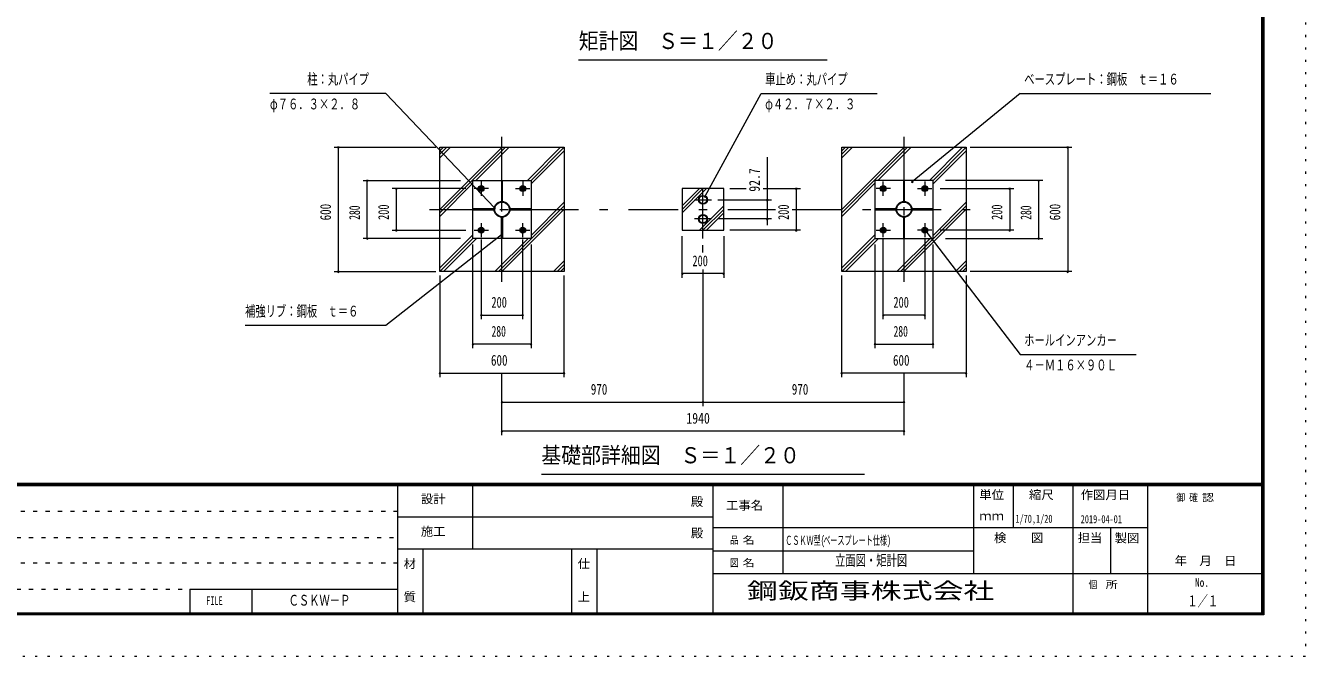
# Model space of a CAD drawing. Units: millimetres, scale not verified, with parts at other scales. Extents: x -30294 to 30299, y -14700 to 14700.
# Drawn here: x 8682 to 30299, y -14700 to -4042 of the extents above; entities that cross this region are included whole.
import ezdxf
from ezdxf.enums import TextEntityAlignment as Align

# ---------------------------------------------------------------- set-up
doc = ezdxf.new("R2010")
doc.units = ezdxf.units.MM
doc.header["$LTSCALE"] = 70
for name, pattern in [('USER1', [3, 1, -2]), ('USER3', [24, 12, -5, 2, -5]), ('USER4', [3, 0.5, -2.5])]:
    doc.linetypes.add(name, pattern=pattern)
doc.layers.add('0-1_0-F', color=7, linetype='Continuous')
for name, color, linetype, lineweight in [('0-6_2-0BOLD', 7, 'Continuous', 18), ('0-8_2-2CENTER', 3, 'USER3', 18), ('0-9_2-4THIN', 4, 'Continuous', 18), ('0-A_2-5DIM', 3, 'Continuous', 18), ('0-B_2-6HATCH', 2, 'Continuous', 18), ('0-C_F-F', 5, 'Continuous', 18), ('0-D_F-E_J_ADD', 5, 'USER4', 18)]:
    doc.layers.add(name, color=color, linetype=linetype, lineweight=lineweight)
doc.styles.add('ＭＳ ゴシック', font='')
doc.styles.get('ＭＳ ゴシック').set_extended_font_data('MS Gothic')

msp = doc.modelspace()

# ---------------------------------------------------------------- linework, layer by layer
at = {"layer": '0-6_2-0BOLD'}
for p, q in [((16718.56, -6943.57), (16739.56, -6943.57)), ((23529.56, -6943.57), (23508.56, -6943.57)), ((16525.53, -7157.6), (16525.53, -7136.6)), ((16932.58, -7136.6), (16932.58, -7157.6)), ((23315.54, -7136.6), (23315.54, -7157.6)), ((23722.58, -7157.6), (23722.58, -7136.6)), ((16739.56, -7350.62), (16718.56, -7350.62)), ((23508.56, -7350.62), (23529.56, -7350.62))]:
    msp.add_line(p, q, dxfattribs=at)
for points in [[(17779.06, -8197.1), (15679.06, -8197.1), (15679.06, -6097.09), (17779.06, -6097.09)], [(24569.06, -8197.1), (22469.06, -8197.1), (22469.06, -6097.09), (24569.06, -6097.09)], [(17219.06, -7637.1), (16239.06, -7637.1), (16239.06, -6657.1), (17219.06, -6657.1)], [(16718.56, -7013.57), (16739.56, -7013.57), (16739.56, -6663.57), (16718.56, -6663.57)], [(23029.06, -7637.1), (24009.06, -7637.1), (24009.06, -6657.1), (23029.06, -6657.1)], [(23529.56, -7013.57), (23529.56, -6663.57), (23508.56, -6663.57), (23508.56, -7013.57)], [(16396.24, -6826.85), (16413.42, -6797.1), (16396.24, -6767.35), (16361.88, -6767.35), (16344.71, -6797.1), (16361.88, -6826.85)], [(17061.88, -6826.85), (17044.7, -6797.1), (17061.88, -6767.35), (17096.24, -6767.35), (17113.41, -6797.1), (17096.24, -6826.85)], [(20474.06, -7497.1), (20474.06, -6797.1), (19774.06, -6797.1), (19774.06, -7497.1)], [(23186.24, -6826.85), (23203.42, -6797.1), (23186.24, -6767.35), (23151.88, -6767.35), (23134.71, -6797.1), (23151.88, -6826.85)], [(23851.88, -6826.85), (23834.7, -6797.1), (23851.88, -6767.35), (23886.24, -6767.35), (23903.41, -6797.1), (23886.24, -6826.85)], [(16595.53, -7157.6), (16595.53, -7136.6), (16245.53, -7136.6), (16245.53, -7157.6)], [(16739.56, -7630.62), (16718.56, -7630.62), (16718.56, -7280.62), (16739.56, -7280.62)], [(16862.59, -7136.6), (16862.59, -7157.6), (17212.58, -7157.6), (17212.58, -7136.6)], [(23385.53, -7136.6), (23035.54, -7136.6), (23035.54, -7157.6), (23385.53, -7157.6)], [(23508.56, -7630.62), (23529.56, -7630.62), (23529.56, -7280.62), (23508.56, -7280.62)], [(23652.59, -7157.6), (24002.59, -7157.6), (24002.59, -7136.6), (23652.59, -7136.6)], [(16396.24, -7467.35), (16413.42, -7497.1), (16396.24, -7526.85), (16361.88, -7526.85), (16344.71, -7497.1), (16361.88, -7467.35)], [(17096.24, -7526.85), (17061.88, -7526.85), (17044.7, -7497.1), (17061.88, -7467.35), (17096.24, -7467.35), (17113.41, -7497.1)], [(23134.71, -7497.1), (23151.88, -7526.85), (23186.24, -7526.85), (23203.42, -7497.1), (23186.24, -7467.35), (23151.88, -7467.35)], [(23851.88, -7467.35), (23834.7, -7497.1), (23851.88, -7526.85), (23886.24, -7526.85), (23903.41, -7497.1), (23886.24, -7467.35)]]:
    msp.add_lwpolyline(points, close=True, dxfattribs=at)
for centre, radius in [((16379.06, -6797.1), 49), ((16379.06, -6797.1), 37.62), ((16379.06, -6797.1), 28.88), ((16379.06, -6797.1), 21), ((17079.06, -6797.1), 49), ((17079.06, -6797.1), 37.62), ((17079.06, -6797.1), 28.88), ((17079.06, -6797.1), 21), ((20124.06, -6984.87), 74.72), ((23169.06, -6797.1), 49), ((23169.06, -6797.1), 37.62), ((23169.06, -6797.1), 28.88), ((23169.06, -6797.1), 21), ((23869.06, -6797.1), 49), ((23869.06, -6797.1), 37.62), ((23869.06, -6797.1), 28.88), ((23869.06, -6797.1), 21), ((16729.06, -7147.1), 133.53), ((16729.06, -7147.1), 123.72), ((20124.06, -6984.87), 66.67), ((23519.06, -7147.1), 133.53), ((23519.06, -7147.1), 123.72), ((20124.06, -7309.32), 74.72), ((20124.06, -7309.32), 66.67), ((16379.06, -7497.1), 49), ((16379.06, -7497.1), 37.62), ((16379.06, -7497.1), 28.88), ((16379.06, -7497.1), 21), ((17079.06, -7497.1), 49), ((17079.06, -7497.1), 37.62), ((17079.06, -7497.1), 28.88), ((17079.06, -7497.1), 21), ((23169.06, -7497.1), 49), ((23169.06, -7497.1), 37.62), ((23169.06, -7497.1), 28.88), ((23169.06, -7497.1), 21), ((23869.06, -7497.1), 49), ((23869.06, -7497.1), 37.62), ((23869.06, -7497.1), 28.88), ((23869.06, -7497.1), 21)]:
    msp.add_circle(centre, radius, dxfattribs=at)
at = {"layer": '0-8_2-2CENTER'}
for p, q in [((16729.06, -8372.1), (16729.06, -5922.1)), ((23519.06, -5922.1), (23519.06, -8372.1)), ((16379.06, -6677.59), (16379.06, -6916.61)), ((17079.06, -6677.59), (17079.06, -6916.6)), ((20124.06, -7642.07), (20124.06, -6652.12)), ((23169.06, -6916.61), (23169.06, -6677.59)), ((23869.06, -6677.59), (23869.06, -6916.6)), ((16498.57, -6797.1), (16259.56, -6797.1)), ((16959.55, -6797.1), (17198.57, -6797.1)), ((23288.57, -6797.1), (23049.56, -6797.1)), ((23749.55, -6797.1), (23988.57, -6797.1)), ((19979.33, -6984.87), (20268.79, -6984.87)), ((15504.07, -7147.1), (21348.43, -7147.1)), ((20268.79, -7309.32), (19979.33, -7309.32)), ((21629.05, -7147.1), (24744.05, -7147.1)), ((16259.56, -7497.1), (16498.57, -7497.1)), ((16379.06, -7377.59), (16379.06, -7616.6)), ((16959.55, -7497.1), (17198.57, -7497.1)), ((17079.06, -7616.6), (17079.06, -7377.59)), ((23049.56, -7497.1), (23288.57, -7497.1)), ((23169.06, -7616.6), (23169.06, -7377.59)), ((23988.57, -7497.1), (23749.55, -7497.1)), ((23869.06, -7377.59), (23869.06, -7616.6))]:
    msp.add_line(p, q, dxfattribs=at)
at = {"layer": '0-9_2-4THIN'}
for centre in [(16379.06, -6797.1), (17079.06, -6797.1), (23169.06, -6797.1), (23869.06, -6797.1), (16379.06, -7497.1), (17079.06, -7497.1), (23169.06, -7497.1), (23869.06, -7497.1)]:
    msp.add_circle(centre, 15.75, dxfattribs=at)
at = {"layer": '0-A_2-5DIM'}
for p, q in [((22224.06, -4627.1), (18024.06, -4627.1)), ((25479.06, -5187.1), (23657.35, -6680.08)), ((25479.06, -5187.09), (28699.06, -5187.09)), ((13894.06, -6097.09), (15609.06, -6097.09)), ((13978.06, -6097.09), (13950.06, -6097.09)), ((13964.06, -6097.09), (13964.06, -8197.1)), ((21209.06, -6263.87), (21209.06, -7416.2)), ((24639.06, -6097.09), (26354.06, -6097.09)), ((26298.06, -6097.09), (26270.06, -6097.09)), ((26284.06, -6097.09), (26284.06, -8197.1)), ((14384.06, -6657.1), (16029.06, -6657.1)), ((14468.06, -6657.1), (14440.06, -6657.1)), ((14454.06, -7637.1), (14454.06, -6657.1)), ((23671.35, -6680.08), (23643.35, -6680.08)), ((25864.06, -6657.1), (24219.06, -6657.1)), ((25808.06, -6657.1), (25780.06, -6657.1)), ((25794.06, -7637.1), (25794.06, -6657.1)), ((16116.56, -6797.09), (14874.06, -6797.09)), ((14958.06, -6797.1), (14930.06, -6797.1)), ((14944.06, -6797.09), (14944.06, -7497.1)), ((20579.05, -6797.1), (20855, -6797.1)), ((21139.05, -6797.1), (21769.06, -6797.1)), ((21713.06, -6797.1), (21685.06, -6797.1)), ((21699.06, -6797.1), (21699.06, -7497.1)), ((24131.56, -6797.09), (25374.06, -6797.09)), ((25318.06, -6797.1), (25290.06, -6797.1)), ((25304.06, -6797.09), (25304.06, -7497.1)), ((16617.7, -7118.79), (16589.7, -7118.79)), ((20173.66, -6924.2), (20145.66, -6924.2)), ((20373.78, -6984.87), (21279.06, -6984.87)), ((21223.06, -6984.87), (21195.06, -6984.87)), ((21279.06, -7309.32), (20373.78, -7309.32)), ((21223.06, -7309.32), (21195.06, -7309.32)), ((14874.06, -7497.1), (16116.56, -7497.1)), ((14958.06, -7497.1), (14930.06, -7497.1)), ((21769.06, -7497.1), (20579.05, -7497.1)), ((21713.06, -7497.1), (21685.06, -7497.1)), ((23902.82, -7515.02), (23874.82, -7515.02)), ((25374.06, -7497.1), (24131.56, -7497.1)), ((25318.06, -7497.1), (25290.06, -7497.1)), ((16029.06, -7637.1), (14384.06, -7637.1)), ((14468.06, -7637.1), (14440.06, -7637.1)), ((16239.06, -9492.1), (16239.06, -7742.62)), ((16379.06, -7654.6), (16379.06, -9002.09)), ((16736.93, -7579.07), (16708.93, -7579.07)), ((17079.06, -9002.09), (17079.06, -7654.6)), ((17219.06, -7742.62), (17219.06, -9492.1)), ((19774.06, -8302.1), (19774.06, -7602.1)), ((20124.06, -7878.52), (20124.06, -7752.45)), ((20474.06, -7602.1), (20474.06, -8302.1)), ((23029.06, -7742.62), (23029.06, -9492.1)), ((23169.06, -9002.09), (23169.06, -7654.6)), ((23869.06, -7654.6), (23869.06, -9002.09)), ((24009.06, -9492.1), (24009.06, -7742.62)), ((24219.06, -7637.1), (25864.06, -7637.1)), ((25808.06, -7637.1), (25780.06, -7637.1)), ((13894.06, -8197.1), (15609.06, -8197.1)), ((13978.06, -8197.1), (13950.06, -8197.1)), ((20124.06, -8162.09), (20124.06, -10472.1)), ((26354.06, -8197.1), (24639.06, -8197.1)), ((26298.06, -8197.1), (26270.06, -8197.1)), ((15679.06, -8267.09), (15679.06, -9982.1)), ((17779.06, -9982.1), (17779.06, -8267.09)), ((19788.06, -8232.1), (19760.06, -8232.1)), ((20474.06, -8232.1), (19774.06, -8232.1)), ((20488.06, -8232.1), (20460.06, -8232.1)), ((22469.06, -9982.1), (22469.06, -8267.09)), ((24569.06, -8267.09), (24569.06, -9982.1)), ((16393.06, -8932.1), (16365.06, -8932.1)), ((16379.06, -8932.1), (17079.06, -8932.1)), ((17093.06, -8932.1), (17065.06, -8932.1)), ((23183.06, -8932.1), (23155.06, -8932.1)), ((23869.06, -8932.1), (23169.06, -8932.1)), ((23883.06, -8932.1), (23855.06, -8932.1)), ((16253.06, -9422.1), (16225.06, -9422.1)), ((17219.06, -9422.1), (16239.06, -9422.1)), ((17233.06, -9422.1), (17205.06, -9422.1)), ((23043.06, -9422.1), (23015.06, -9422.1)), ((23029.06, -9422.1), (24009.06, -9422.1)), ((24023.06, -9422.1), (23995.06, -9422.1)), ((15693.06, -9912.1), (15665.06, -9912.1)), ((15679.06, -9912.1), (17779.06, -9912.1)), ((16729.06, -10962.1), (16729.06, -9912.1)), ((17793.06, -9912.1), (17765.06, -9912.1)), ((22483.06, -9912.1), (22455.06, -9912.1)), ((24569.06, -9912.1), (22469.06, -9912.1)), ((23519.06, -9912.1), (23519.06, -10962.1)), ((24583.06, -9912.1), (24555.06, -9912.1)), ((16743.06, -10402.1), (16715.06, -10402.1)), ((16729.06, -10402.1), (23519.06, -10402.1)), ((20138.06, -10402.1), (20110.06, -10402.1)), ((23533.06, -10402.1), (23505.06, -10402.1)), ((16743.06, -10892.1), (16715.06, -10892.1)), ((23519.06, -10892.1), (16729.06, -10892.1)), ((23533.06, -10892.1), (23505.06, -10892.1)), ((22854.06, -11627.1), (17394.06, -11627.1))]:
    msp.add_line(p, q, dxfattribs=at)
for points in [[(16603.7, -7118.79), (14769.06, -5187.1), (12809.06, -5187.1)], [(20159.66, -6924.2), (21104.06, -5187.1), (23064.06, -5187.1)], [(23888.82, -7515.02), (25479.06, -9597.1), (27439.06, -9597.1)], [(16722.93, -7579.07), (14769.05, -9107.1), (12389.05, -9107.1)]]:
    msp.add_lwpolyline(points, dxfattribs=at)
for centre in [(13964.06, -6097.09), (26284.06, -6097.09), (14454.06, -6657.1), (23657.35, -6680.08), (25794.06, -6657.1), (14944.06, -6797.1), (21699.06, -6797.1), (25304.06, -6797.1), (16603.7, -7118.79), (20159.66, -6924.2), (21209.06, -6984.87), (21209.06, -7309.32), (14944.06, -7497.1), (21699.06, -7497.1), (23888.82, -7515.02), (25304.06, -7497.1), (14454.06, -7637.1), (16722.93, -7579.07), (25794.06, -7637.1), (13964.06, -8197.1), (26284.06, -8197.1), (19774.06, -8232.1), (20474.06, -8232.1), (16379.06, -8932.1), (17079.06, -8932.1), (23169.06, -8932.1), (23869.06, -8932.1), (16239.06, -9422.1), (17219.06, -9422.1), (23029.06, -9422.1), (24009.06, -9422.1), (15679.06, -9912.1), (17779.06, -9912.1), (22469.06, -9912.1), (24569.06, -9912.1), (16729.06, -10402.1), (20124.06, -10402.1), (23519.06, -10402.1), (16729.06, -10892.1), (23519.06, -10892.1)]:
    msp.add_arc(centre, 14, 180, 0, dxfattribs=at)
at = {"layer": '0-B_2-6HATCH'}
for p, q in [((15679.06, -7207.15), (16789.11, -6097.09)), ((16729.72, -6097.09), (15679.06, -7147.75)), ((15679.06, -6276.59), (15858.56, -6097.09)), ((15799.16, -6097.09), (15679.06, -6217.2)), ((15679.06, -6157.8), (15739.76, -6097.09)), ((16848.51, -6097.09), (16288.51, -6657.1)), ((17159.66, -6657.1), (17719.67, -6097.09)), ((17779.06, -6097.1), (17219.06, -6657.1)), ((17219.06, -6716.49), (17779.06, -6156.49)), ((22469.06, -6157.8), (22529.76, -6097.09)), ((22589.16, -6097.09), (22469.06, -6217.2)), ((22469.06, -6276.59), (22648.56, -6097.09)), ((23519.72, -6097.09), (22469.06, -7147.75)), ((22469.06, -7207.15), (23579.11, -6097.09)), ((23638.51, -6097.09), (23078.51, -6657.1)), ((23949.66, -6657.1), (24509.67, -6097.09)), ((24569.06, -6097.1), (24009.06, -6657.1)), ((24009.06, -6716.49), (24569.06, -6156.49)), ((16239.06, -6706.55), (15679.06, -7266.54)), ((20183.46, -6797.1), (19774.06, -7206.49)), ((19774.06, -7147.09), (20124.06, -6797.1)), ((20064.67, -6797.1), (19774.06, -7087.7)), ((23029.06, -6706.55), (22469.06, -7266.54)), ((17779.06, -7087.05), (16669.01, -8197.1)), ((17779.06, -7027.65), (17219.06, -7587.65)), ((20064.67, -7497.1), (20474.06, -7087.7)), ((23459.01, -8197.1), (24569.06, -7087.05)), ((24569.06, -7027.65), (24009.06, -7587.65)), ((16728.41, -8197.1), (17779.06, -7146.44)), ((20474.06, -7147.1), (20124.06, -7497.1)), ((20183.46, -7497.1), (20474.06, -7206.5)), ((24569.06, -7146.44), (23518.41, -8197.1)), ((15679.06, -8137.7), (16239.06, -7577.7)), ((16239.06, -7637.1), (15679.06, -8197.1)), ((15738.46, -8197.1), (16298.46, -7637.1)), ((17169.61, -7637.1), (16609.61, -8197.1)), ((22469.06, -8137.7), (23029.06, -7577.7)), ((23029.06, -7637.1), (22469.06, -8197.1)), ((22528.46, -8197.1), (23088.46, -7637.1)), ((23959.61, -7637.1), (23399.61, -8197.1)), ((17779.06, -8017.6), (17599.56, -8197.1)), ((17658.96, -8197.1), (17779.06, -8077)), ((17779.06, -8136.39), (17718.36, -8197.1)), ((24389.56, -8197.1), (24569.06, -8017.6)), ((24569.06, -8077), (24448.96, -8197.1)), ((24508.36, -8197.1), (24569.06, -8136.39))]:
    msp.add_line(p, q, dxfattribs=at)
at = {"layer": '0-C_F-F'}
for p, q in [((29564.17, -11781), (-10545.82, -11781)), ((-10545.82, -11784.5), (29564.17, -11784.5)), ((29564.17, -11788), (-10545.82, -11788)), ((-10545.82, -11791.5), (29564.17, -11791.5)), ((29564.17, -11795), (-10545.82, -11795)), ((-10545.82, -11798.5), (29564.17, -11798.5)), ((29564.17, -11802), (-10545.82, -11802)), ((-10545.82, -11805.5), (29564.17, -11805.5)), ((29564.17, -11809), (-10545.82, -11809)), ((-10545.82, -11812.5), (29564.17, -11812.5)), ((29564.17, -11816), (-10545.82, -11816)), ((14969.18, -14000), (14969.18, -11816)), ((16229.18, -11816), (16229.18, -12880)), ((20289.18, -11816), (20289.18, -14000)), ((21479.18, -13300), (21479.18, -11816)), ((24699.18, -13300), (24699.18, -11816)), ((25364.18, -11816), (25364.18, -12530)), ((26379.18, -14000), (26379.18, -11816)), ((27639.18, -14000), (27639.18, -11816)), ((20289.18, -12348), (14969.18, -12348)), ((27639.18, -12530), (20289.18, -12530)), ((27009.18, -12530), (27009.18, -13300)), ((14969.18, -12880), (20289.18, -12880)), ((15389.18, -12880), (15389.18, -14000)), ((17909.18, -14000), (17909.18, -12880)), ((18329.18, -12880), (18329.18, -14000)), ((20289.18, -12915), (24699.18, -12915)), ((20289.18, -13300), (29599.18, -13300)), ((11457.98, -13563.2), (14969.18, -13563.2)), ((11457.98, -13563.2), (11457.98, -14000)), ((12507.98, -14000), (12507.98, -13563.2))]:
    msp.add_line(p, q, dxfattribs=at)
at = {"layer": '0-C_F-F', "color": 6, "linetype": 'USER1'}
for p, q in [((14969.18, -12252.8), (-10580.82, -12252.8)), ((-10580.82, -12689.6), (14969.18, -12689.6)), ((14969.18, -13126.4), (-10580.82, -13126.4)), ((-10580.82, -13563.2), (11457.98, -13563.2))]:
    msp.add_line(p, q, dxfattribs=at)
at = {"layer": '0-C_F-F'}
for points in [[(29599.18, -14000), (-10580.82, -14000), (-10580.82, 14140), (29599.18, 14140)], [(29595.67, -13996.5), (-10577.32, -13996.5), (-10577.32, 14136.5), (29595.67, 14136.5)], [(29592.17, -13993), (29592.17, 14133), (-10573.82, 14133), (-10573.82, -13993)], [(29588.67, -13989.5), (-10570.32, -13989.5), (-10570.32, 14129.5), (29588.67, 14129.5)], [(29585.18, -13986), (29585.18, 14126), (-10566.82, 14126), (-10566.82, -13986)], [(29581.68, -13982.5), (-10563.32, -13982.5), (-10563.32, 14122.5), (29581.68, 14122.5)], [(29578.17, -13979), (29578.17, 14119), (-10559.82, 14119), (-10559.82, -13979)], [(29574.68, -13975.5), (-10556.32, -13975.5), (-10556.32, 14115.5), (29574.68, 14115.5)], [(29571.17, -13972), (-10552.82, -13972), (-10552.82, 14112), (29571.17, 14112)], [(29567.68, -13968.5), (-10549.32, -13968.5), (-10549.32, 14108.5), (29567.68, 14108.5)], [(29564.17, -13965), (29564.17, 14105), (-10545.82, 14105), (-10545.82, -13965)]]:
    msp.add_lwpolyline(points, close=True, dxfattribs=at)
at = {"layer": '0-D_F-E_J_ADD'}
msp.add_lwpolyline([(30299.18, -14700), (-11280.82, -14700), (-11280.82, 14700), (30299.18, 14700)], close=True, dxfattribs=at)

# ---------------------------------------------------------------- texts
at = {"layer": '0-1_0-F', "style": 'ＭＳ ゴシック'}
for s, height, width, p in [('1/70,1/20', 136.8, 0.65, (25400.83, -12483.38)), ('2019-04-01', 136.8, 0.65, (26504.18, -12490.3)), ('ＣＳＫＷ型(', 155, 0.55, (21514.18, -12862.5)), ('ベースプレート仕様)', 155, 0.55, (22157.16, -12862.5)), ('立面図・矩計図', 182.3, 0.7, (22354.18, -13222.63)), ('ＣＳＫＷ－Ｐ', 182.3, 0.7, (13123.4, -13896.73)), ('１／１', 182.3, 0.7, (28304.18, -13908.29))]:
    msp.add_text(s, height=height, dxfattribs=dict(at, width=width)).set_placement(p, align=Align.BOTTOM_LEFT)
at = {"layer": '0-A_2-5DIM', "color": 7, "style": 'ＭＳ ゴシック'}
for s, height, width, p in [('矩計図\u3000Ｓ＝１／２０', 273.5, 0.9, (18024.06, -4519.79)), ('柱：丸パイプ', 182.3, 0.7, (13439.06, -5092.22)), ('車止め：丸パイプ', 182.3, 0.7, (21174.05, -5092.23)), ('ベースプレート：鋼板\u3000ｔ＝１６', 182.3, 0.7, (25549.06, -5092.22)), ('φ７６．３×２．８', 182.3, 0.7, (12809.06, -5512.23)), ('φ４２．７×２．３', 182.3, 0.7, (21174.05, -5512.22)), ('200', 182.3, 0.7, (19945.89, -8162.09)), ('200', 182.3, 0.7, (16550.89, -8862.1)), ('200', 182.3, 0.7, (23340.89, -8862.1)), ('補強リブ：鋼板\u3000ｔ＝６', 182.3, 0.7, (12389.05, -9012.23)), ('280', 182.3, 0.65, (16552.74, -9352.1)), ('280', 182.3, 0.65, (23342.74, -9352.1)), ('ホールインアンカ－', 182.3, 0.7, (25549.06, -9502.23)), ('600', 182.3, 0.75, (16543.06, -9842.09)), ('600', 182.3, 0.75, (23333.06, -9842.09)), ('４－Ｍ１６×９０Ｌ', 182.3, 0.7, (25549.06, -9922.23)), ('970', 182.3, 0.75, (18229.41, -10332.1)), ('970', 182.3, 0.75, (21624.41, -10332.1)), ('1940', 182.3, 0.8, (19843, -10822.1)), ('基礎部詳細図\u3000Ｓ＝１／２０', 273.5, 0.9, (17394.06, -11519.79)), ('鋼鈑商事株式会社', 273.5, 1.4, (20867.68, -13808.88))]:
    msp.add_text(s, height=height, dxfattribs=dict(at, width=width)).set_placement(p, align=Align.BOTTOM_LEFT)
for s, width, p in [('92.7', 0.8, (21139.05, -6849.29)), ('600', 0.75, (13894.06, -7333.1)), ('280', 0.65, (14384.06, -7323.42)), ('200', 0.7, (14874.06, -7325.26)), ('200', 0.7, (21629.05, -7325.26)), ('200', 0.7, (25234.06, -7325.26)), ('280', 0.65, (25724.06, -7323.42)), ('600', 0.75, (26214.06, -7333.1))]:
    msp.add_text(s, height=182.3, rotation=90, dxfattribs=dict(at, width=width)).set_placement(p, align=Align.BOTTOM_LEFT)
at = {"layer": '0-C_F-F', "color": 7, "style": 'ＭＳ ゴシック'}
for s, height, width, p in [('単位', 145.9, 1.05, (24790.18, -12086.6)), ('縮尺', 145.9, 1.05, (25630.18, -12086.6)), ('作図月日', 145.9, 1.05, (26503.63, -12088.03)), ('設計', 145.9, 1.05, (15357.68, -12157.36)), ('殿', 145.9, 1.05, (19918.18, -12202.1)), ('工事名', 145.9, 1.05, (20513.18, -12265.1)), ('御 ', 124, 0.85, (28119.03, -12116.2)), ('確 ', 124, 0.85, (28335.17, -12116.2)), ('認', 124, 1.2, (28551.31, -12116.2)), ('ｍｍ', 145.9, 1.05, (24790.18, -12443.6)), ('施工', 145.9, 1.05, (15357.68, -12706.1)), ('殿', 145.9, 1.05, (19918.18, -12734.1)), ('品 ', 124, 0.85, (20577.93, -12834.5)), ('名', 124, 1.2, (20794.07, -12834.5)), ('検\u3000\u3000図', 145.9, 1.05, (25038.68, -12814.6)), ('担当', 145.9, 1.05, (26452.68, -12814.6)), ('製図', 145.9, 1.05, (27077.05, -12818.04)), ('材', 145.9, 1.05, (15067.18, -13252.1)), ('仕', 145.9, 1.05, (18007.18, -13252.1)), ('図 ', 124, 0.85, (20577.93, -13219.5)), ('名', 124, 1.2, (20794.07, -13219.5)), ('\u3000年\u3000月\u3000日', 145.9, 1.05, (27882.41, -13202.3)), ('No.', 145.9, 0.8, (28433.68, -13567.1)), ('質', 145.9, 1.05, (15067.18, -13812.1)), ('上', 145.9, 1.05, (18007.18, -13812.1)), ('個  ', 124, 0.85, (26638.18, -13587)), ('所', 124, 1.2, (26926.37, -13587)), ('FILE', 145.9, 0.7, (11732.73, -13873.7))]:
    msp.add_text(s, height=height, dxfattribs=dict(at, width=width)).set_placement(p, align=Align.BOTTOM_LEFT)

doc.saveas('drawing.dxf')
